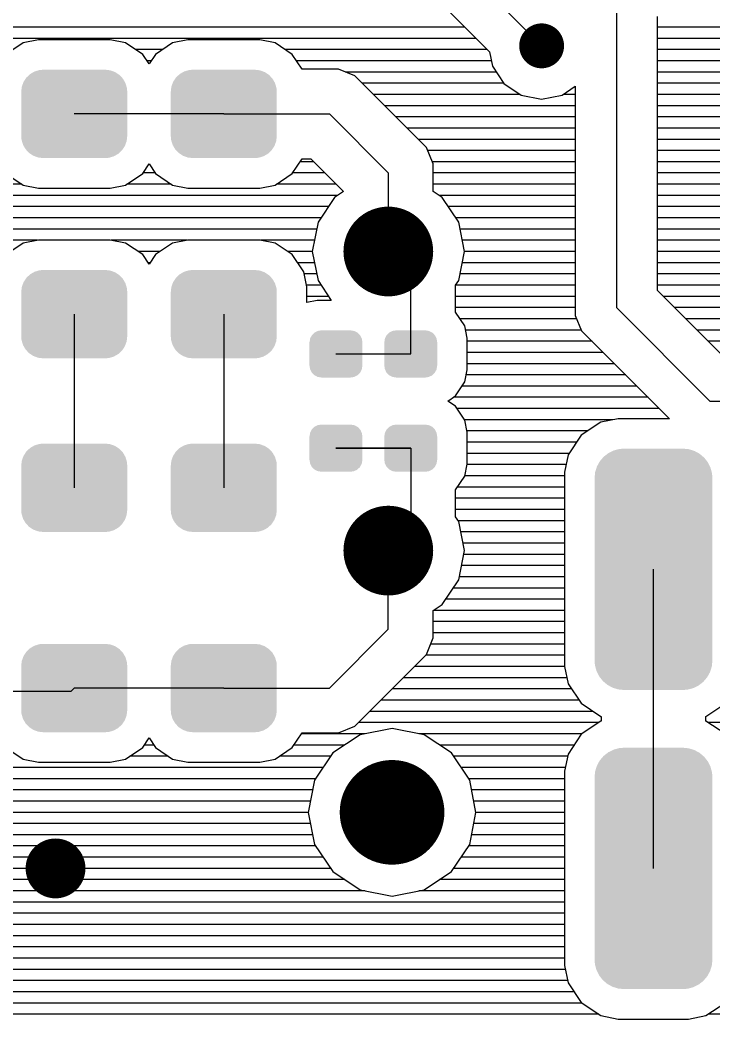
# Model space of a CAD drawing. Extents: x 295 to 953, y 10 to 290.
# Drawn here: x 646.99 to 677.59, y 103.68 to 147.79 of the extents above; entities that cross this region are included whole.
import ezdxf

# ---------------------------------------------------------------- set-up
doc = ezdxf.new("R2010")
doc.units = 0
doc.header["$LTSCALE"] = 5
doc.header["$MEASUREMENT"] = 0
doc.layers.get('0').update_dxf_attribs({"linetype": 'CONTINUOUS', "lineweight": 25})
doc.layers.add('DV-DPO-A6_BOT', color=7, linetype='CONTINUOUS')

msp = doc.modelspace()

# ---------------------------------------------------------------- linework, layer by layer
for points, const_width in [([(670.517, 146.649, -1), (669.526, 146.649, -1)], 0.991), ([(664.243, 137.568, -1), (662.262, 137.568, -1)], 1.981), ([(664.243, 124.36, -1), (662.262, 124.36, -1)], 1.981), ([(664.573, 112.803, -1), (662.262, 112.803, -1)], 2.311), ([(649.219, 110.327, -1), (647.898, 110.327, -1)], 1.321)]:
    msp.add_lwpolyline(points, format="xyb", close=True, dxfattribs=dict(const_width=const_width))
for points in [[(650.976, 145.569), (650.875, 145.581), (647.81, 145.569), (647.849, 145.581)], [(650.875, 145.581), (650.751, 145.595), (647.849, 145.581), (648.017, 145.595)], [(657.58, 145.569), (657.479, 145.581), (654.414, 145.569), (654.453, 145.581)], [(657.479, 145.581), (657.355, 145.595), (654.453, 145.581), (654.621, 145.595)], [(651.615, 145.059), (651.533, 145.202), (647.147, 145.059), (647.241, 145.202)], [(651.533, 145.202), (651.49, 145.248), (647.241, 145.202), (647.271, 145.248)], [(651.49, 145.248), (651.378, 145.367), (647.271, 145.248), (647.397, 145.367)], [(651.378, 145.367), (651.322, 145.403), (647.397, 145.367), (647.436, 145.403)], [(651.322, 145.403), (651.189, 145.492), (647.436, 145.403), (647.589, 145.492)], [(651.189, 145.492), (651.12, 145.516), (647.589, 145.492), (647.632, 145.516)], [(651.12, 145.516), (650.976, 145.569), (647.632, 145.516), (647.81, 145.569)], [(658.219, 145.059), (658.137, 145.202), (653.751, 145.059), (653.845, 145.202)], [(658.137, 145.202), (658.094, 145.248), (653.845, 145.202), (653.875, 145.248)], [(658.094, 145.248), (657.982, 145.367), (653.875, 145.248), (654.001, 145.367)], [(657.982, 145.367), (657.926, 145.403), (654.001, 145.367), (654.04, 145.403)], [(657.926, 145.403), (657.793, 145.492), (654.04, 145.403), (654.193, 145.492)], [(657.793, 145.492), (657.724, 145.516), (654.193, 145.492), (654.236, 145.516)], [(657.724, 145.516), (657.58, 145.569), (654.236, 145.516), (654.414, 145.569)], [(651.725, 144.621), (651.71, 144.789), (647.043, 144.621), (647.062, 144.789)], [(651.71, 144.789), (651.693, 144.846), (647.062, 144.789), (647.069, 144.846)], [(651.693, 144.846), (651.646, 145.006), (647.069, 144.846), (647.127, 145.006)], [(651.646, 145.006), (651.615, 145.059), (647.127, 145.006), (647.147, 145.059)], [(658.329, 144.621), (658.314, 144.789), (653.647, 144.621), (653.666, 144.789)], [(658.314, 144.789), (658.297, 144.846), (653.666, 144.789), (653.673, 144.846)], [(658.297, 144.846), (658.25, 145.006), (653.673, 144.846), (653.731, 145.006)], [(658.25, 145.006), (658.219, 145.059), (653.731, 145.006), (653.751, 145.059)], [(651.725, 142.667), (651.725, 144.621), (647.043, 142.667), (647.043, 144.621)], [(658.329, 142.667), (658.329, 144.621), (653.647, 142.667), (653.647, 144.621)], [(651.705, 142.499), (651.725, 142.667), (647.057, 142.499), (647.043, 142.667)], [(651.699, 142.442), (651.705, 142.499), (647.074, 142.442), (647.057, 142.499)], [(658.309, 142.499), (658.329, 142.667), (653.661, 142.499), (653.647, 142.667)], [(658.303, 142.442), (658.309, 142.499), (653.678, 142.442), (653.661, 142.499)], [(651.64, 142.282), (651.699, 142.442), (647.122, 142.282), (647.074, 142.442)], [(651.621, 142.229), (651.64, 142.282), (647.152, 142.229), (647.122, 142.282)], [(651.527, 142.086), (651.621, 142.229), (647.235, 142.086), (647.152, 142.229)], [(651.496, 142.04), (651.527, 142.086), (647.278, 142.04), (647.235, 142.086)], [(658.244, 142.282), (658.303, 142.442), (653.726, 142.282), (653.678, 142.442)], [(658.225, 142.229), (658.244, 142.282), (653.756, 142.229), (653.726, 142.282)], [(658.131, 142.086), (658.225, 142.229), (653.839, 142.086), (653.756, 142.229)], [(658.1, 142.04), (658.131, 142.086), (653.882, 142.04), (653.839, 142.086)], [(651.37, 141.921), (651.496, 142.04), (647.39, 141.921), (647.278, 142.04)], [(651.332, 141.885), (651.37, 141.921), (647.445, 141.885), (647.39, 141.921)], [(651.178, 141.796), (651.332, 141.885), (647.579, 141.796), (647.445, 141.885)], [(651.135, 141.772), (651.178, 141.796), (647.647, 141.772), (647.579, 141.796)], [(650.958, 141.719), (651.135, 141.772), (647.792, 141.719), (647.647, 141.772)], [(650.918, 141.707), (650.958, 141.719), (647.893, 141.707), (647.792, 141.719)], [(650.751, 141.693), (650.918, 141.707), (648.017, 141.693), (647.893, 141.707)], [(657.974, 141.921), (658.1, 142.04), (653.994, 141.921), (653.882, 142.04)], [(657.936, 141.885), (657.974, 141.921), (654.049, 141.885), (653.994, 141.921)], [(657.782, 141.796), (657.936, 141.885), (654.183, 141.796), (654.049, 141.885)], [(657.739, 141.772), (657.782, 141.796), (654.251, 141.772), (654.183, 141.796)], [(657.562, 141.719), (657.739, 141.772), (654.396, 141.719), (654.251, 141.772)], [(657.522, 141.707), (657.562, 141.719), (654.497, 141.707), (654.396, 141.719)], [(657.355, 141.693), (657.522, 141.707), (654.621, 141.693), (654.497, 141.707)], [(651.615, 136.216), (651.533, 136.359), (647.147, 136.216), (647.241, 136.359)], [(651.533, 136.359), (651.49, 136.405), (647.241, 136.359), (647.271, 136.405)], [(651.49, 136.405), (651.378, 136.524), (647.271, 136.405), (647.397, 136.524)], [(651.378, 136.524), (651.322, 136.561), (647.397, 136.524), (647.436, 136.561)], [(651.322, 136.561), (651.189, 136.649), (647.436, 136.561), (647.589, 136.649)], [(651.189, 136.649), (651.12, 136.674), (647.589, 136.649), (647.632, 136.674)], [(651.12, 136.674), (650.976, 136.726), (647.632, 136.674), (647.81, 136.726)], [(650.976, 136.726), (650.875, 136.738), (647.81, 136.726), (647.849, 136.738)], [(650.875, 136.738), (650.751, 136.753), (647.849, 136.738), (648.017, 136.753)], [(658.219, 136.216), (658.137, 136.359), (653.751, 136.216), (653.845, 136.359)], [(658.137, 136.359), (658.094, 136.405), (653.845, 136.359), (653.875, 136.405)], [(658.094, 136.405), (657.982, 136.524), (653.875, 136.405), (654.001, 136.524)], [(657.982, 136.524), (657.926, 136.561), (654.001, 136.524), (654.04, 136.561)], [(657.926, 136.561), (657.793, 136.649), (654.04, 136.561), (654.193, 136.649)], [(657.793, 136.649), (657.724, 136.674), (654.193, 136.649), (654.236, 136.674)], [(657.724, 136.674), (657.58, 136.726), (654.236, 136.674), (654.414, 136.726)], [(657.58, 136.726), (657.479, 136.738), (654.414, 136.726), (654.453, 136.738)], [(657.479, 136.738), (657.355, 136.753), (654.453, 136.738), (654.621, 136.753)], [(651.725, 135.779), (651.71, 135.946), (647.043, 135.779), (647.062, 135.946)], [(651.71, 135.946), (651.693, 136.004), (647.062, 135.946), (647.069, 136.004)], [(651.693, 136.004), (651.646, 136.163), (647.069, 136.004), (647.127, 136.163)], [(651.646, 136.163), (651.615, 136.216), (647.127, 136.163), (647.147, 136.216)], [(658.329, 135.779), (658.314, 135.946), (653.647, 135.779), (653.666, 135.946)], [(658.314, 135.946), (658.297, 136.004), (653.666, 135.946), (653.673, 136.004)], [(658.297, 136.004), (658.25, 136.163), (653.673, 136.004), (653.731, 136.163)], [(658.25, 136.163), (658.219, 136.216), (653.731, 136.163), (653.751, 136.216)], [(651.725, 133.824), (651.725, 135.779), (647.043, 133.824), (647.043, 135.779)], [(658.329, 133.824), (658.329, 135.779), (653.647, 133.824), (653.647, 135.779)], [(651.705, 133.656), (651.725, 133.824), (647.057, 133.656), (647.043, 133.824)], [(658.309, 133.656), (658.329, 133.824), (653.661, 133.656), (653.647, 133.824)], [(662.106, 133.566), (662.085, 133.713), (659.775, 133.566), (659.799, 133.713)], [(662.085, 133.713), (662.077, 133.729), (659.799, 133.713), (659.801, 133.729)], [(662.077, 133.729), (662.014, 133.861), (659.801, 133.729), (659.87, 133.861)], [(662.014, 133.861), (662.001, 133.876), (659.87, 133.861), (659.878, 133.876)], [(662.001, 133.876), (661.9, 133.98), (659.878, 133.876), (659.985, 133.98)], [(661.9, 133.98), (661.881, 133.991), (659.985, 133.98), (659.996, 133.991)], [(661.881, 133.991), (661.754, 134.057), (659.996, 133.991), (660.133, 134.057)], [(661.754, 134.057), (661.723, 134.063), (660.133, 134.057), (660.144, 134.063)], [(661.723, 134.063), (661.591, 134.085), (660.144, 134.063), (660.29, 134.085)], [(665.408, 133.566), (665.387, 133.713), (663.077, 133.566), (663.101, 133.713)], [(665.387, 133.713), (665.379, 133.729), (663.101, 133.713), (663.103, 133.729)], [(665.379, 133.729), (665.316, 133.861), (663.103, 133.729), (663.172, 133.861)], [(665.316, 133.861), (665.303, 133.876), (663.172, 133.861), (663.18, 133.876)], [(665.303, 133.876), (665.202, 133.98), (663.18, 133.876), (663.287, 133.98)], [(665.202, 133.98), (665.183, 133.991), (663.287, 133.98), (663.298, 133.991)], [(665.183, 133.991), (665.056, 134.057), (663.298, 133.991), (663.435, 134.057)], [(665.056, 134.057), (665.025, 134.063), (663.435, 134.057), (663.446, 134.063)], [(665.025, 134.063), (664.893, 134.085), (663.446, 134.063), (663.592, 134.085)], [(651.699, 133.599), (651.705, 133.656), (647.074, 133.599), (647.057, 133.656)], [(651.64, 133.439), (651.699, 133.599), (647.122, 133.439), (647.074, 133.599)], [(651.621, 133.386), (651.64, 133.439), (647.152, 133.386), (647.122, 133.439)], [(651.527, 133.243), (651.621, 133.386), (647.235, 133.243), (647.152, 133.386)], [(651.496, 133.197), (651.527, 133.243), (647.278, 133.197), (647.235, 133.243)], [(658.303, 133.599), (658.309, 133.656), (653.678, 133.599), (653.661, 133.656)], [(658.244, 133.439), (658.303, 133.599), (653.726, 133.439), (653.678, 133.599)], [(658.225, 133.386), (658.244, 133.439), (653.756, 133.386), (653.726, 133.439)], [(658.131, 133.243), (658.225, 133.386), (653.839, 133.243), (653.756, 133.386)], [(658.1, 133.197), (658.131, 133.243), (653.882, 133.197), (653.839, 133.243)], [(662.11, 132.523), (662.11, 133.566), (659.772, 132.523), (659.772, 133.566)], [(665.412, 132.523), (665.412, 133.566), (663.074, 132.523), (663.074, 133.566)], [(651.37, 133.078), (651.496, 133.197), (647.39, 133.078), (647.278, 133.197)], [(651.332, 133.042), (651.37, 133.078), (647.445, 133.042), (647.39, 133.078)], [(651.178, 132.954), (651.332, 133.042), (647.579, 132.954), (647.445, 133.042)], [(651.135, 132.929), (651.178, 132.954), (647.647, 132.929), (647.579, 132.954)], [(650.958, 132.876), (651.135, 132.929), (647.792, 132.876), (647.647, 132.929)], [(650.918, 132.864), (650.958, 132.876), (647.893, 132.864), (647.792, 132.876)], [(650.751, 132.85), (650.918, 132.864), (648.017, 132.85), (647.893, 132.864)], [(657.974, 133.078), (658.1, 133.197), (653.994, 133.078), (653.882, 133.197)], [(657.936, 133.042), (657.974, 133.078), (654.049, 133.042), (653.994, 133.078)], [(657.782, 132.954), (657.936, 133.042), (654.183, 132.954), (654.049, 133.042)], [(657.739, 132.929), (657.782, 132.954), (654.251, 132.929), (654.183, 132.954)], [(657.562, 132.876), (657.739, 132.929), (654.396, 132.876), (654.251, 132.929)], [(657.522, 132.864), (657.562, 132.876), (654.497, 132.864), (654.396, 132.876)], [(657.355, 132.85), (657.522, 132.864), (654.621, 132.85), (654.497, 132.864)], [(662.083, 132.377), (662.106, 132.523), (659.796, 132.377), (659.775, 132.523)], [(662.08, 132.36), (662.083, 132.377), (659.804, 132.36), (659.796, 132.377)], [(662.011, 132.228), (662.08, 132.36), (659.867, 132.228), (659.804, 132.36)], [(665.385, 132.377), (665.408, 132.523), (663.098, 132.377), (663.077, 132.523)], [(665.382, 132.36), (665.385, 132.377), (663.106, 132.36), (663.098, 132.377)], [(665.313, 132.228), (665.382, 132.36), (663.169, 132.228), (663.106, 132.36)], [(662.004, 132.214), (662.011, 132.228), (659.881, 132.214), (659.867, 132.228)], [(661.896, 132.109), (662.004, 132.214), (659.982, 132.109), (659.881, 132.214)], [(661.886, 132.099), (661.896, 132.109), (660.001, 132.099), (659.982, 132.109)], [(661.748, 132.032), (661.886, 132.099), (660.128, 132.032), (660.001, 132.099)], [(661.737, 132.026), (661.748, 132.032), (660.159, 132.026), (660.128, 132.032)], [(661.591, 132.004), (661.737, 132.026), (660.29, 132.004), (660.159, 132.026)], [(665.306, 132.214), (665.313, 132.228), (663.183, 132.214), (663.169, 132.228)], [(665.198, 132.109), (665.306, 132.214), (663.284, 132.109), (663.183, 132.214)], [(665.188, 132.099), (665.198, 132.109), (663.303, 132.099), (663.284, 132.109)], [(665.05, 132.032), (665.188, 132.099), (663.43, 132.032), (663.303, 132.099)], [(665.039, 132.026), (665.05, 132.032), (663.461, 132.026), (663.43, 132.032)], [(664.893, 132.004), (665.039, 132.026), (663.592, 132.004), (663.461, 132.026)], [(662.077, 129.569), (662.014, 129.701), (659.801, 129.569), (659.87, 129.701)], [(662.014, 129.701), (662.001, 129.715), (659.87, 129.701), (659.878, 129.715)], [(662.001, 129.715), (661.9, 129.82), (659.878, 129.715), (659.985, 129.82)], [(661.9, 129.82), (661.881, 129.83), (659.985, 129.82), (659.996, 129.83)], [(661.881, 129.83), (661.754, 129.897), (659.996, 129.83), (660.133, 129.897)], [(661.754, 129.897), (661.723, 129.902), (660.133, 129.897), (660.144, 129.902)], [(661.723, 129.902), (661.591, 129.924), (660.144, 129.902), (660.29, 129.924)], [(665.379, 129.569), (665.316, 129.701), (663.103, 129.569), (663.172, 129.701)], [(665.316, 129.701), (665.303, 129.715), (663.172, 129.701), (663.18, 129.715)], [(665.303, 129.715), (665.202, 129.82), (663.18, 129.715), (663.287, 129.82)], [(665.202, 129.82), (665.183, 129.83), (663.287, 129.82), (663.298, 129.83)], [(665.183, 129.83), (665.056, 129.897), (663.298, 129.83), (663.435, 129.897)], [(665.056, 129.897), (665.025, 129.902), (663.435, 129.897), (663.446, 129.902)], [(665.025, 129.902), (664.893, 129.924), (663.446, 129.902), (663.592, 129.924)], [(662.11, 128.362), (662.11, 129.406), (659.772, 128.362), (659.772, 129.406)], [(662.106, 129.406), (662.085, 129.552), (659.775, 129.406), (659.799, 129.552)], [(662.085, 129.552), (662.077, 129.569), (659.799, 129.552), (659.801, 129.569)], [(665.412, 128.362), (665.412, 129.406), (663.074, 128.362), (663.074, 129.406)], [(665.408, 129.406), (665.387, 129.552), (663.077, 129.406), (663.101, 129.552)], [(665.387, 129.552), (665.379, 129.569), (663.101, 129.552), (663.103, 129.569)], [(651.49, 128.738), (651.378, 128.857), (647.271, 128.738), (647.397, 128.857)], [(651.378, 128.857), (651.322, 128.893), (647.397, 128.857), (647.436, 128.893)], [(651.322, 128.893), (651.189, 128.982), (647.436, 128.893), (647.589, 128.982)], [(651.189, 128.982), (651.12, 129.006), (647.589, 128.982), (647.632, 129.006)], [(651.12, 129.006), (650.976, 129.059), (647.632, 129.006), (647.81, 129.059)], [(650.976, 129.059), (650.875, 129.071), (647.81, 129.059), (647.849, 129.071)], [(650.875, 129.071), (650.751, 129.085), (647.849, 129.071), (648.017, 129.085)], [(658.094, 128.738), (657.982, 128.857), (653.875, 128.738), (654.001, 128.857)], [(657.982, 128.857), (657.926, 128.893), (654.001, 128.857), (654.04, 128.893)], [(657.926, 128.893), (657.793, 128.982), (654.04, 128.893), (654.193, 128.982)], [(657.793, 128.982), (657.724, 129.006), (654.193, 128.982), (654.236, 129.006)], [(657.724, 129.006), (657.58, 129.059), (654.236, 129.006), (654.414, 129.059)], [(657.58, 129.059), (657.479, 129.071), (654.414, 129.059), (654.453, 129.071)], [(657.479, 129.071), (657.355, 129.085), (654.453, 129.071), (654.621, 129.085)], [(676.708, 128.78), (676.519, 128.839), (673.2, 128.78), (673.419, 128.839)], [(676.519, 128.839), (676.426, 128.848), (673.419, 128.839), (673.453, 128.848)], [(676.426, 128.848), (676.259, 128.864), (673.453, 128.848), (673.663, 128.864)], [(651.693, 128.336), (651.646, 128.496), (647.069, 128.336), (647.127, 128.496)], [(651.646, 128.496), (651.615, 128.549), (647.127, 128.496), (647.147, 128.549)], [(651.615, 128.549), (651.533, 128.692), (647.147, 128.549), (647.241, 128.692)], [(651.533, 128.692), (651.49, 128.738), (647.241, 128.692), (647.271, 128.738)], [(658.297, 128.336), (658.25, 128.496), (653.673, 128.336), (653.731, 128.496)], [(658.25, 128.496), (658.219, 128.549), (653.731, 128.496), (653.751, 128.549)], [(658.219, 128.549), (658.137, 128.692), (653.751, 128.549), (653.845, 128.692)], [(658.137, 128.692), (658.094, 128.738), (653.845, 128.692), (653.875, 128.738)], [(677.327, 128.303), (677.199, 128.466), (672.59, 128.303), (672.729, 128.466)], [(677.199, 128.466), (677.156, 128.502), (672.729, 128.466), (672.76, 128.502)], [(677.156, 128.502), (676.999, 128.635), (672.76, 128.502), (672.93, 128.635)], [(676.999, 128.635), (676.948, 128.664), (672.93, 128.635), (672.966, 128.664)], [(676.948, 128.664), (676.77, 128.761), (672.966, 128.664), (673.162, 128.761)], [(676.77, 128.761), (676.708, 128.78), (673.162, 128.761), (673.2, 128.78)], [(651.725, 128.111), (651.71, 128.279), (647.043, 128.111), (647.062, 128.279)], [(651.725, 126.157), (651.725, 128.111), (647.043, 126.157), (647.043, 128.111)], [(651.71, 128.279), (651.693, 128.336), (647.062, 128.279), (647.069, 128.336)], [(658.329, 128.111), (658.314, 128.279), (653.647, 128.111), (653.666, 128.279)], [(658.329, 126.157), (658.329, 128.111), (653.647, 126.157), (653.647, 128.111)], [(658.314, 128.279), (658.297, 128.336), (653.666, 128.279), (653.673, 128.336)], [(662.083, 128.216), (662.106, 128.362), (659.796, 128.216), (659.775, 128.362)], [(662.08, 128.199), (662.083, 128.216), (659.804, 128.199), (659.796, 128.216)], [(662.011, 128.067), (662.08, 128.199), (659.867, 128.067), (659.804, 128.199)], [(662.004, 128.053), (662.011, 128.067), (659.881, 128.053), (659.867, 128.067)], [(661.896, 127.948), (662.004, 128.053), (659.982, 127.948), (659.881, 128.053)], [(661.886, 127.938), (661.896, 127.948), (660.001, 127.938), (659.982, 127.948)], [(661.748, 127.871), (661.886, 127.938), (660.128, 127.871), (660.001, 127.938)], [(665.385, 128.216), (665.408, 128.362), (663.098, 128.216), (663.077, 128.362)], [(665.382, 128.199), (665.385, 128.216), (663.106, 128.199), (663.098, 128.216)], [(665.313, 128.067), (665.382, 128.199), (663.169, 128.067), (663.106, 128.199)], [(665.306, 128.053), (665.313, 128.067), (663.183, 128.053), (663.169, 128.067)], [(665.198, 127.948), (665.306, 128.053), (663.284, 127.948), (663.183, 128.053)], [(665.188, 127.938), (665.198, 127.948), (663.303, 127.938), (663.284, 127.948)], [(665.05, 127.871), (665.188, 127.938), (663.43, 127.871), (663.303, 127.938)], [(677.532, 127.824), (677.478, 128.026), (672.385, 127.824), (672.449, 128.026)], [(677.478, 128.026), (677.454, 128.074), (672.449, 128.026), (672.463, 128.074)], [(677.454, 128.074), (677.361, 128.26), (672.463, 128.074), (672.566, 128.26)], [(677.361, 128.26), (677.327, 128.303), (672.566, 128.26), (672.59, 128.303)], [(661.737, 127.866), (661.748, 127.871), (660.159, 127.866), (660.128, 127.871)], [(661.591, 127.844), (661.737, 127.866), (660.29, 127.844), (660.159, 127.866)], [(665.039, 127.866), (665.05, 127.871), (663.461, 127.866), (663.43, 127.871)], [(664.893, 127.844), (665.039, 127.866), (663.592, 127.844), (663.461, 127.866)], [(677.563, 127.563), (677.546, 127.773), (672.359, 127.563), (672.38, 127.773)], [(677.56, 127.471), (677.563, 127.563), (672.362, 127.471), (672.359, 127.563)], [(677.546, 127.773), (677.532, 127.824), (672.38, 127.773), (672.385, 127.824)], [(677.56, 119.599), (677.56, 127.471), (672.362, 119.599), (672.362, 127.471)], [(651.705, 125.989), (651.725, 126.157), (647.057, 125.989), (647.043, 126.157)], [(651.699, 125.932), (651.705, 125.989), (647.074, 125.932), (647.057, 125.989)], [(651.64, 125.772), (651.699, 125.932), (647.122, 125.772), (647.074, 125.932)], [(651.621, 125.719), (651.64, 125.772), (647.152, 125.719), (647.122, 125.772)], [(658.309, 125.989), (658.329, 126.157), (653.661, 125.989), (653.647, 126.157)], [(658.303, 125.932), (658.309, 125.989), (653.678, 125.932), (653.661, 125.989)], [(658.244, 125.772), (658.303, 125.932), (653.726, 125.772), (653.678, 125.932)], [(658.225, 125.719), (658.244, 125.772), (653.756, 125.719), (653.726, 125.772)], [(651.527, 125.576), (651.621, 125.719), (647.235, 125.576), (647.152, 125.719)], [(651.496, 125.53), (651.527, 125.576), (647.278, 125.53), (647.235, 125.576)], [(651.37, 125.411), (651.496, 125.53), (647.39, 125.411), (647.278, 125.53)], [(651.332, 125.375), (651.37, 125.411), (647.445, 125.375), (647.39, 125.411)], [(651.178, 125.286), (651.332, 125.375), (647.579, 125.286), (647.445, 125.375)], [(651.135, 125.262), (651.178, 125.286), (647.647, 125.262), (647.579, 125.286)], [(658.131, 125.576), (658.225, 125.719), (653.839, 125.576), (653.756, 125.719)], [(658.1, 125.53), (658.131, 125.576), (653.882, 125.53), (653.839, 125.576)], [(657.974, 125.411), (658.1, 125.53), (653.994, 125.411), (653.882, 125.53)], [(657.936, 125.375), (657.974, 125.411), (654.049, 125.375), (653.994, 125.411)], [(657.782, 125.286), (657.936, 125.375), (654.183, 125.286), (654.049, 125.375)], [(657.739, 125.262), (657.782, 125.286), (654.251, 125.262), (654.183, 125.286)], [(650.958, 125.209), (651.135, 125.262), (647.792, 125.209), (647.647, 125.262)], [(650.918, 125.197), (650.958, 125.209), (647.893, 125.197), (647.792, 125.209)], [(650.751, 125.183), (650.918, 125.197), (648.017, 125.183), (647.893, 125.197)], [(657.562, 125.209), (657.739, 125.262), (654.396, 125.209), (654.251, 125.262)], [(657.522, 125.197), (657.562, 125.209), (654.497, 125.197), (654.396, 125.209)], [(657.355, 125.183), (657.522, 125.197), (654.621, 125.183), (654.497, 125.197)], [(651.49, 119.895), (651.378, 120.014), (647.271, 119.895), (647.397, 120.014)], [(651.378, 120.014), (651.322, 120.051), (647.397, 120.014), (647.436, 120.051)], [(651.322, 120.051), (651.189, 120.139), (647.436, 120.051), (647.589, 120.139)], [(651.189, 120.139), (651.12, 120.164), (647.589, 120.139), (647.632, 120.164)], [(651.12, 120.164), (650.976, 120.216), (647.632, 120.164), (647.81, 120.216)], [(650.976, 120.216), (650.875, 120.228), (647.81, 120.216), (647.849, 120.228)], [(650.875, 120.228), (650.751, 120.243), (647.849, 120.228), (648.017, 120.243)], [(658.094, 119.895), (657.982, 120.014), (653.875, 119.895), (654.001, 120.014)], [(657.982, 120.014), (657.926, 120.051), (654.001, 120.014), (654.04, 120.051)], [(657.926, 120.051), (657.793, 120.139), (654.04, 120.051), (654.193, 120.139)], [(657.793, 120.139), (657.724, 120.164), (654.193, 120.139), (654.236, 120.164)], [(657.724, 120.164), (657.58, 120.216), (654.236, 120.164), (654.414, 120.216)], [(657.58, 120.216), (657.479, 120.228), (654.414, 120.216), (654.453, 120.228)], [(657.479, 120.228), (657.355, 120.243), (654.453, 120.228), (654.621, 120.243)], [(651.693, 119.494), (651.646, 119.653), (647.069, 119.494), (647.127, 119.653)], [(651.646, 119.653), (651.615, 119.706), (647.127, 119.653), (647.147, 119.706)], [(651.615, 119.706), (651.533, 119.849), (647.147, 119.706), (647.241, 119.849)], [(651.533, 119.849), (651.49, 119.895), (647.241, 119.849), (647.271, 119.895)], [(658.297, 119.494), (658.25, 119.653), (653.673, 119.494), (653.731, 119.653)], [(658.25, 119.653), (658.219, 119.706), (653.731, 119.653), (653.751, 119.706)], [(658.219, 119.706), (658.137, 119.849), (653.751, 119.706), (653.845, 119.849)], [(658.137, 119.849), (658.094, 119.895), (653.845, 119.849), (653.875, 119.895)], [(677.563, 119.506), (677.56, 119.599), (672.359, 119.506), (672.362, 119.599)], [(651.725, 119.269), (651.71, 119.436), (647.043, 119.269), (647.062, 119.436)], [(651.725, 117.314), (651.725, 119.269), (647.043, 117.314), (647.043, 119.269)], [(651.71, 119.436), (651.693, 119.494), (647.062, 119.436), (647.069, 119.494)], [(658.329, 119.269), (658.314, 119.436), (653.647, 119.269), (653.666, 119.436)], [(658.329, 117.314), (658.329, 119.269), (653.647, 117.314), (653.647, 119.269)], [(658.314, 119.436), (658.297, 119.494), (653.666, 119.436), (653.673, 119.494)], [(677.542, 119.296), (677.563, 119.506), (672.376, 119.296), (672.359, 119.506)], [(677.537, 119.246), (677.542, 119.296), (672.39, 119.246), (672.376, 119.296)], [(677.474, 119.044), (677.537, 119.246), (672.444, 119.044), (672.39, 119.246)], [(677.459, 118.996), (677.474, 119.044), (672.468, 118.996), (672.444, 119.044)], [(677.356, 118.809), (677.459, 118.996), (672.562, 118.809), (672.468, 118.996)], [(677.332, 118.767), (677.356, 118.809), (672.595, 118.767), (672.562, 118.809)], [(677.193, 118.604), (677.332, 118.767), (672.723, 118.604), (672.595, 118.767)], [(677.163, 118.567), (677.193, 118.604), (672.766, 118.567), (672.723, 118.604)], [(676.992, 118.434), (677.163, 118.567), (672.923, 118.434), (672.766, 118.567)], [(676.956, 118.406), (676.992, 118.434), (672.975, 118.406), (672.923, 118.434)], [(676.76, 118.308), (676.956, 118.406), (673.153, 118.308), (672.975, 118.406)], [(676.722, 118.289), (676.76, 118.308), (673.214, 118.289), (673.153, 118.308)], [(676.503, 118.231), (676.722, 118.289), (673.403, 118.231), (673.214, 118.289)], [(676.469, 118.222), (676.503, 118.231), (673.496, 118.222), (673.403, 118.231)], [(676.259, 118.205), (676.469, 118.222), (673.663, 118.205), (673.496, 118.222)], [(651.705, 117.146), (651.725, 117.314), (647.057, 117.146), (647.043, 117.314)], [(651.699, 117.089), (651.705, 117.146), (647.074, 117.089), (647.057, 117.146)], [(651.64, 116.929), (651.699, 117.089), (647.122, 116.929), (647.074, 117.089)], [(651.621, 116.876), (651.64, 116.929), (647.152, 116.876), (647.122, 116.929)], [(658.309, 117.146), (658.329, 117.314), (653.661, 117.146), (653.647, 117.314)], [(658.303, 117.089), (658.309, 117.146), (653.678, 117.089), (653.661, 117.146)], [(658.244, 116.929), (658.303, 117.089), (653.726, 116.929), (653.678, 117.089)], [(658.225, 116.876), (658.244, 116.929), (653.756, 116.876), (653.726, 116.929)], [(651.527, 116.733), (651.621, 116.876), (647.235, 116.733), (647.152, 116.876)], [(651.496, 116.687), (651.527, 116.733), (647.278, 116.687), (647.235, 116.733)], [(651.37, 116.568), (651.496, 116.687), (647.39, 116.568), (647.278, 116.687)], [(651.332, 116.532), (651.37, 116.568), (647.445, 116.532), (647.39, 116.568)], [(651.178, 116.444), (651.332, 116.532), (647.579, 116.444), (647.445, 116.532)], [(658.131, 116.733), (658.225, 116.876), (653.839, 116.733), (653.756, 116.876)], [(658.1, 116.687), (658.131, 116.733), (653.882, 116.687), (653.839, 116.733)], [(657.974, 116.568), (658.1, 116.687), (653.994, 116.568), (653.882, 116.687)], [(657.936, 116.532), (657.974, 116.568), (654.049, 116.532), (653.994, 116.568)], [(657.782, 116.444), (657.936, 116.532), (654.183, 116.444), (654.049, 116.532)], [(651.135, 116.419), (651.178, 116.444), (647.647, 116.419), (647.579, 116.444)], [(650.958, 116.366), (651.135, 116.419), (647.792, 116.366), (647.647, 116.419)], [(650.918, 116.354), (650.958, 116.366), (647.893, 116.354), (647.792, 116.366)], [(650.751, 116.34), (650.918, 116.354), (648.017, 116.34), (647.893, 116.354)], [(657.739, 116.419), (657.782, 116.444), (654.251, 116.419), (654.183, 116.444)], [(657.562, 116.366), (657.739, 116.419), (654.396, 116.366), (654.251, 116.419)], [(657.522, 116.354), (657.562, 116.366), (654.497, 116.354), (654.396, 116.366)], [(657.355, 116.34), (657.522, 116.354), (654.621, 116.34), (654.497, 116.354)], [(676.708, 115.572), (676.519, 115.631), (673.2, 115.572), (673.419, 115.631)], [(676.519, 115.631), (676.426, 115.64), (673.419, 115.631), (673.453, 115.64)], [(676.426, 115.64), (676.259, 115.656), (673.453, 115.64), (673.663, 115.656)], [(677.327, 115.095), (677.199, 115.258), (672.59, 115.095), (672.729, 115.258)], [(677.199, 115.258), (677.156, 115.294), (672.729, 115.258), (672.76, 115.294)], [(677.156, 115.294), (676.999, 115.427), (672.76, 115.294), (672.93, 115.427)], [(676.999, 115.427), (676.948, 115.456), (672.93, 115.427), (672.966, 115.456)], [(676.948, 115.456), (676.77, 115.553), (672.966, 115.456), (673.162, 115.553)], [(676.77, 115.553), (676.708, 115.572), (673.162, 115.553), (673.2, 115.572)], [(677.532, 114.616), (677.478, 114.818), (672.385, 114.616), (672.449, 114.818)], [(677.478, 114.818), (677.454, 114.866), (672.449, 114.818), (672.463, 114.866)], [(677.454, 114.866), (677.361, 115.052), (672.463, 114.866), (672.566, 115.052)], [(677.361, 115.052), (677.327, 115.095), (672.566, 115.052), (672.59, 115.095)], [(677.563, 114.355), (677.546, 114.565), (672.359, 114.355), (672.38, 114.565)], [(677.56, 114.263), (677.563, 114.355), (672.362, 114.263), (672.359, 114.355)], [(677.56, 106.391), (677.56, 114.263), (672.362, 106.391), (672.362, 114.263)], [(677.546, 114.565), (677.532, 114.616), (672.38, 114.565), (672.385, 114.616)], [(677.563, 106.298), (677.56, 106.391), (672.359, 106.298), (672.362, 106.391)], [(677.542, 106.088), (677.563, 106.298), (672.376, 106.088), (672.359, 106.298)], [(677.537, 106.038), (677.542, 106.088), (672.39, 106.038), (672.376, 106.088)], [(677.474, 105.836), (677.537, 106.038), (672.444, 105.836), (672.39, 106.038)], [(677.459, 105.788), (677.474, 105.836), (672.468, 105.788), (672.444, 105.836)], [(677.356, 105.601), (677.459, 105.788), (672.562, 105.601), (672.468, 105.788)], [(677.332, 105.559), (677.356, 105.601), (672.595, 105.559), (672.562, 105.601)], [(677.193, 105.396), (677.332, 105.559), (672.723, 105.396), (672.595, 105.559)], [(677.163, 105.359), (677.193, 105.396), (672.766, 105.359), (672.723, 105.396)], [(676.992, 105.226), (677.163, 105.359), (672.923, 105.226), (672.766, 105.359)], [(676.956, 105.198), (676.992, 105.226), (672.975, 105.198), (672.923, 105.226)], [(676.76, 105.1), (676.956, 105.198), (673.153, 105.1), (672.975, 105.198)], [(676.722, 105.081), (676.76, 105.1), (673.214, 105.081), (673.153, 105.1)], [(676.503, 105.023), (676.722, 105.081), (673.403, 105.023), (673.214, 105.081)], [(676.469, 105.014), (676.503, 105.023), (673.496, 105.014), (673.403, 105.023)], [(676.259, 104.997), (676.469, 105.014), (673.663, 104.997), (673.496, 105.014)]]:
    msp.add_solid(points)
at = {"layer": 'DV-DPO-A6_BOT'}
for p, q in [((670.021, 146.649), (666.719, 149.951)), ((673.323, 148.3), (673.323, 135.092)), ((665.973, 148.135), (667.723, 146.385)), ((675.139, 135.845), (675.139, 147.943)), ((666.633, 147.474), (592.107, 147.474)), ((700.552, 147.474), (675.139, 147.474)), ((667.129, 146.979), (584.183, 146.979)), ((647.799, 146.913), (647.125, 146.781)), ((650.975, 146.913), (647.799, 146.913)), ((651.649, 146.781), (650.975, 146.913)), ((654.403, 146.913), (653.729, 146.781)), ((657.579, 146.913), (654.403, 146.913)), ((658.253, 146.781), (657.579, 146.913)), ((700.598, 146.979), (675.139, 146.979)), ((647.125, 146.781), (646.366, 146.272)), ((652.408, 146.272), (651.649, 146.781)), ((653.293, 146.484), (652.085, 146.484)), ((653.729, 146.781), (652.97, 146.272)), ((659.012, 146.272), (658.253, 146.781)), ((667.624, 146.484), (658.689, 146.484)), ((700.783, 146.484), (675.139, 146.484)), ((652.686, 145.85), (652.408, 146.272)), ((652.97, 146.272), (652.686, 145.85)), ((659.442, 145.625), (659.012, 146.272)), ((667.723, 146.385), (667.849, 145.751)), ((652.785, 145.988), (652.593, 145.988)), ((667.802, 145.988), (659.197, 145.988)), ((661.046, 145.625), (659.442, 145.625)), ((661.773, 145.321), (661.046, 145.625)), ((667.849, 145.751), (668.357, 144.985)), ((701.166, 145.988), (675.139, 145.988)), ((668.014, 145.493), (661.35, 145.493)), ((662.334, 144.767), (661.773, 145.321)), ((701.001, 145.493), (675.139, 145.493)), ((668.351, 144.998), (662.097, 144.998)), ((664.375, 142.719), (662.334, 144.767)), ((668.357, 144.985), (669.123, 144.476)), ((670.926, 144.476), (671.507, 144.866)), ((671.507, 144.866), (671.507, 135.455)), ((700.67, 144.998), (675.139, 144.998)), ((669.077, 144.503), (662.592, 144.503)), ((669.123, 144.476), (670.021, 144.291)), ((670.021, 144.291), (670.926, 144.476)), ((671.507, 144.503), (670.972, 144.503)), ((700.565, 144.503), (675.139, 144.503)), ((671.507, 144.007), (663.087, 144.007)), ((700.552, 144.007), (675.139, 144.007)), ((655.988, 143.644), (649.384, 143.644)), ((655.988, 143.644), (660.65, 143.644)), ((660.65, 143.644), (663.252, 141.035)), ((671.507, 143.512), (663.582, 143.512)), ((700.552, 143.512), (675.139, 143.512)), ((671.507, 143.017), (664.078, 143.017)), ((700.558, 143.017), (675.139, 143.017)), ((664.936, 142.158), (664.375, 142.719)), ((671.507, 142.521), (664.573, 142.521)), ((700.657, 142.521), (675.139, 142.521)), ((665.233, 141.432), (664.936, 142.158)), ((659.012, 141.009), (659.442, 141.663)), ((659.442, 141.663), (659.831, 141.663)), ((659.831, 141.663), (661.271, 140.217)), ((671.507, 142.026), (664.989, 142.026)), ((700.981, 142.026), (675.139, 142.026)), ((652.408, 141.009), (652.686, 141.432)), ((652.686, 141.432), (652.97, 141.009)), ((659.957, 141.531), (659.362, 141.531)), ((671.507, 141.531), (665.194, 141.531)), ((665.233, 140.646), (665.233, 141.432)), ((701.219, 141.531), (675.139, 141.531)), ((646.584, 140.864), (647.125, 140.5)), ((651.649, 140.5), (652.408, 141.009)), ((652.957, 141.035), (652.422, 141.035)), ((652.97, 141.009), (653.729, 140.5)), ((658.253, 140.5), (659.012, 141.009)), ((660.452, 141.035), (659.026, 141.035)), ((663.252, 141.035), (663.252, 137.568)), ((671.507, 141.035), (665.233, 141.035)), ((701.219, 141.035), (675.139, 141.035)), ((647.066, 140.54), (646.366, 140.54)), ((647.125, 140.5), (647.799, 140.368)), ((647.799, 140.368), (650.975, 140.368)), ((650.975, 140.368), (651.649, 140.5)), ((653.67, 140.54), (651.708, 140.54)), ((653.729, 140.5), (654.403, 140.368)), ((654.403, 140.368), (657.579, 140.368)), ((657.579, 140.368), (658.253, 140.5)), ((660.947, 140.54), (658.312, 140.54)), ((665.233, 140.217), (665.233, 140.646)), ((671.507, 140.54), (665.233, 140.54)), ((701.212, 140.54), (675.139, 140.54)), ((661.02, 140.045), (645.765, 140.045)), ((660.875, 139.952), (660.148, 138.856)), ((661.271, 140.217), (660.875, 139.952)), ((665.636, 139.952), (665.233, 140.217)), ((671.507, 140.045), (665.491, 140.045)), ((666.363, 138.856), (665.636, 139.952)), ((701.212, 140.045), (675.139, 140.045)), ((660.611, 139.55), (619.204, 139.55)), ((671.507, 139.55), (665.9, 139.55)), ((701.212, 139.55), (675.139, 139.55)), ((660.274, 139.054), (619.204, 139.054)), ((671.507, 139.054), (666.237, 139.054)), ((700.796, 139.054), (675.139, 139.054)), ((660.089, 138.559), (645.514, 138.559)), ((660.148, 138.856), (659.891, 137.568)), ((666.62, 137.568), (666.363, 138.856)), ((671.507, 138.559), (666.422, 138.559)), ((700.38, 138.559), (675.139, 138.559)), ((647.766, 138.064), (646.254, 138.064)), ((647.125, 137.938), (646.584, 137.575)), ((647.799, 138.07), (647.125, 137.938)), ((650.975, 138.07), (647.799, 138.07)), ((651.649, 137.938), (650.975, 138.07)), ((654.37, 138.064), (651.008, 138.064)), ((652.408, 137.43), (651.649, 137.938)), ((653.729, 137.938), (652.97, 137.43)), ((654.403, 138.07), (653.729, 137.938)), ((657.579, 138.07), (654.403, 138.07)), ((658.253, 137.938), (657.579, 138.07)), ((659.99, 138.064), (657.612, 138.064)), ((659.012, 137.43), (658.253, 137.938)), ((671.507, 138.064), (666.521, 138.064)), ((700.129, 138.064), (675.139, 138.064)), ((653.181, 137.568), (652.197, 137.568)), ((652.686, 137.007), (652.408, 137.43)), ((652.97, 137.43), (652.686, 137.007)), ((659.891, 137.568), (658.801, 137.568)), ((659.521, 136.67), (659.012, 137.43)), ((659.891, 137.568), (660.148, 136.281)), ((664.243, 136.578), (663.252, 137.568)), ((666.363, 136.281), (666.62, 137.568)), ((671.507, 137.568), (666.62, 137.568)), ((700.043, 137.568), (675.139, 137.568)), ((652.732, 137.073), (652.646, 137.073)), ((659.99, 137.073), (659.25, 137.073)), ((671.507, 137.073), (666.521, 137.073)), ((700.043, 137.073), (675.139, 137.073)), ((659.653, 136.003), (659.521, 136.67)), ((660.089, 136.578), (659.534, 136.578)), ((664.243, 133.045), (664.243, 136.578)), ((671.507, 136.578), (666.422, 136.578)), ((700.043, 136.578), (675.139, 136.578)), ((660.28, 136.082), (659.633, 136.082)), ((659.653, 135.316), (659.653, 136.003)), ((660.148, 136.281), (660.73, 135.409)), ((666.224, 136.076), (666.363, 136.281)), ((666.224, 134.887), (666.224, 136.076)), ((671.507, 136.082), (666.231, 136.082)), ((700.043, 136.082), (675.139, 136.082)), ((660.611, 135.587), (659.653, 135.587)), ((671.507, 135.587), (666.224, 135.587)), ((671.507, 135.455), (671.507, 134.735)), ((678.204, 132.78), (675.139, 135.845)), ((700.043, 135.587), (675.397, 135.587)), ((660.115, 135.409), (659.653, 135.316)), ((660.73, 135.409), (660.115, 135.409)), ((671.507, 135.092), (666.224, 135.092)), ((673.323, 135.092), (677.451, 130.964)), ((700.043, 135.092), (675.892, 135.092)), ((649.384, 134.801), (649.384, 127.134)), ((655.988, 134.801), (655.988, 127.134)), ((666.627, 134.286), (666.224, 134.887)), ((671.567, 134.597), (666.422, 134.597)), ((671.507, 134.735), (671.785, 134.068)), ((700.043, 134.597), (676.388, 134.597)), ((666.739, 133.745), (666.627, 134.286)), ((671.771, 134.101), (666.666, 134.101)), ((666.739, 132.345), (666.739, 133.745)), ((671.785, 134.068), (675.668, 130.185)), ((700.063, 134.101), (676.883, 134.101)), ((672.247, 133.606), (666.739, 133.606)), ((700.162, 133.606), (677.378, 133.606)), ((660.941, 133.045), (663.252, 133.045)), ((660.941, 133.045), (664.243, 133.045)), ((663.252, 133.045), (664.243, 133.045)), ((672.742, 133.111), (666.739, 133.111)), ((666.627, 131.81), (666.739, 132.345)), ((673.237, 132.615), (666.739, 132.615)), ((673.733, 132.12), (666.693, 132.12)), ((666.224, 131.202), (666.627, 131.81)), ((674.228, 131.625), (666.508, 131.625)), ((665.874, 130.964), (666.224, 131.202)), ((674.723, 131.129), (666.125, 131.129)), ((666.224, 130.733), (665.874, 130.964)), ((666.627, 130.126), (666.224, 130.733)), ((675.219, 130.634), (666.29, 130.634)), ((677.451, 130.964), (700.565, 130.964)), ((673.165, 130.139), (666.62, 130.139)), ((673.403, 130.185), (672.637, 130.033)), ((675.668, 130.185), (673.403, 130.185)), ((666.739, 129.591), (666.627, 130.126)), ((672.637, 130.033), (671.771, 129.459)), ((672.049, 129.644), (666.726, 129.644)), ((666.739, 128.184), (666.739, 129.591)), ((671.771, 129.459), (671.19, 128.587)), ((663.252, 128.884), (660.941, 128.884)), ((660.941, 128.884), (664.243, 128.884)), ((664.243, 128.884), (663.252, 128.884)), ((664.243, 128.884), (664.243, 125.351)), ((671.567, 129.148), (666.739, 129.148)), ((671.236, 128.653), (666.739, 128.653)), ((671.19, 128.587), (671.038, 127.827)), ((666.627, 127.649), (666.739, 128.184)), ((671.104, 128.158), (666.733, 128.158)), ((666.224, 127.048), (666.627, 127.649)), ((671.038, 127.662), (666.633, 127.662)), ((671.038, 127.827), (671.038, 119.249)), ((671.038, 127.167), (666.31, 127.167)), ((666.224, 125.859), (666.224, 127.048)), ((671.038, 126.672), (666.224, 126.672)), ((671.038, 126.176), (666.224, 126.176)), ((666.363, 125.648), (666.224, 125.859)), ((664.243, 125.351), (663.252, 124.36)), ((671.038, 125.681), (666.343, 125.681)), ((666.62, 124.36), (666.363, 125.648)), ((671.038, 125.186), (666.455, 125.186)), ((671.038, 124.691), (666.554, 124.691)), ((663.252, 120.893), (663.252, 124.36)), ((666.363, 123.073), (666.62, 124.36)), ((671.038, 124.195), (666.587, 124.195)), ((671.038, 123.7), (666.488, 123.7)), ((674.961, 110.327), (674.961, 123.535)), ((671.038, 123.205), (666.389, 123.205)), ((665.636, 121.983), (666.363, 123.073)), ((671.038, 122.709), (666.125, 122.709)), ((671.038, 122.214), (665.795, 122.214)), ((665.233, 121.712), (665.636, 121.983)), ((665.233, 121.289), (665.233, 121.712)), ((671.038, 121.719), (665.247, 121.719)), ((663.252, 120.893), (660.65, 118.291)), ((665.233, 120.504), (665.233, 121.289)), ((671.038, 121.223), (665.233, 121.223)), ((664.936, 119.771), (665.233, 120.504)), ((671.038, 120.728), (665.233, 120.728)), ((671.038, 120.233), (665.128, 120.233)), ((664.375, 119.216), (664.936, 119.771)), ((671.038, 119.738), (664.903, 119.738)), ((662.334, 117.169), (664.375, 119.216)), ((671.038, 119.242), (664.408, 119.242)), ((671.038, 119.249), (671.19, 118.483)), ((671.137, 118.747), (663.913, 118.747)), ((649.252, 118.153), (649.384, 118.291)), ((655.988, 118.291), (649.384, 118.291)), ((655.988, 118.291), (660.65, 118.291)), ((671.342, 118.252), (663.417, 118.252)), ((671.19, 118.483), (671.771, 117.618)), ((644.431, 118.153), (649.252, 118.153)), ((671.672, 117.756), (662.922, 117.756)), ((671.771, 117.618), (672.637, 117.036)), ((677.279, 117.036), (678.151, 117.618)), ((661.773, 116.614), (662.334, 117.169)), ((672.3, 117.261), (662.427, 117.261)), ((672.637, 117.036), (672.65, 117.036)), ((672.65, 117.036), (672.65, 116.832)), ((677.273, 116.832), (677.273, 117.036)), ((677.273, 117.036), (677.279, 117.036)), ((661.046, 116.31), (661.773, 116.614)), ((672.544, 116.766), (661.931, 116.766)), ((663.417, 116.508), (662.004, 116.224)), ((664.837, 116.224), (663.417, 116.508)), ((672.637, 116.825), (671.771, 116.251)), ((672.65, 116.832), (672.637, 116.825)), ((677.279, 116.825), (677.273, 116.832)), ((678.151, 116.251), (677.279, 116.825)), ((690.745, 116.766), (677.372, 116.766)), ((652.408, 115.663), (652.686, 116.086)), ((652.686, 116.086), (652.97, 115.663)), ((659.012, 115.663), (659.442, 116.31)), ((662.235, 116.27), (659.422, 116.27)), ((659.442, 116.31), (661.046, 116.31)), ((662.004, 116.224), (660.802, 115.425)), ((671.804, 116.27), (664.606, 116.27)), ((666.039, 115.425), (664.837, 116.224)), ((671.771, 116.251), (671.19, 115.379)), ((646.366, 115.663), (647.125, 115.154)), ((651.649, 115.154), (652.408, 115.663)), ((652.891, 115.775), (652.488, 115.775)), ((652.97, 115.663), (653.729, 115.154)), ((658.253, 115.154), (659.012, 115.663)), ((661.33, 115.775), (659.092, 115.775)), ((671.454, 115.775), (665.511, 115.775)), ((647.125, 115.154), (647.799, 115.022)), ((650.975, 115.022), (651.649, 115.154)), ((653.538, 115.28), (651.841, 115.28)), ((653.729, 115.154), (654.403, 115.022)), ((657.579, 115.022), (658.253, 115.154)), ((660.71, 115.28), (658.445, 115.28)), ((660.802, 115.425), (659.996, 114.223)), ((666.845, 114.223), (666.039, 115.425)), ((671.17, 115.28), (666.132, 115.28)), ((671.19, 115.379), (671.038, 114.619)), ((660.373, 114.785), (576.522, 114.785)), ((647.799, 115.022), (650.975, 115.022)), ((654.403, 115.022), (657.579, 115.022)), ((671.071, 114.785), (666.468, 114.785)), ((660.043, 114.289), (576.383, 114.289)), ((671.038, 114.289), (666.799, 114.289)), ((671.038, 114.619), (671.038, 106.041)), ((659.996, 114.223), (659.719, 112.803)), ((667.122, 112.803), (666.845, 114.223)), ((659.917, 113.794), (576.053, 113.794)), ((671.038, 113.794), (666.924, 113.794)), ((659.818, 113.299), (575.459, 113.299)), ((671.038, 113.299), (667.023, 113.299)), ((659.719, 112.803), (559.721, 112.803)), ((659.719, 112.803), (659.996, 111.39)), ((666.845, 111.39), (667.122, 112.803)), ((671.038, 112.803), (667.122, 112.803)), ((659.818, 112.308), (559.668, 112.308)), ((671.038, 112.308), (667.023, 112.308)), ((659.917, 111.813), (559.668, 111.813)), ((671.038, 111.813), (666.924, 111.813)), ((660.043, 111.317), (559.668, 111.317)), ((659.996, 111.39), (660.802, 110.188)), ((666.039, 110.188), (666.845, 111.39)), ((671.038, 111.317), (666.799, 111.317)), ((660.373, 110.822), (559.668, 110.822)), ((671.038, 110.822), (666.468, 110.822)), ((660.71, 110.327), (559.668, 110.327)), ((671.038, 110.327), (666.132, 110.327)), ((660.802, 110.188), (662.004, 109.382)), ((664.837, 109.382), (666.039, 110.188)), ((661.33, 109.832), (559.668, 109.832)), ((671.038, 109.832), (665.511, 109.832)), ((662.235, 109.336), (559.668, 109.336)), ((662.004, 109.382), (663.417, 109.105)), ((663.417, 109.105), (664.837, 109.382)), ((671.038, 109.336), (664.606, 109.336)), ((671.038, 108.841), (559.668, 108.841)), ((671.038, 108.346), (559.668, 108.346)), ((671.038, 107.85), (559.668, 107.85)), ((671.038, 107.355), (559.668, 107.355)), ((671.038, 106.86), (559.668, 106.86)), ((671.038, 106.364), (559.668, 106.364)), ((671.038, 106.041), (671.19, 105.275)), ((671.071, 105.869), (559.668, 105.869)), ((671.17, 105.374), (559.668, 105.374)), ((671.19, 105.275), (671.771, 104.41)), ((671.454, 104.879), (559.668, 104.879)), ((671.804, 104.383), (559.668, 104.383)), ((671.771, 104.41), (672.637, 103.828)), ((677.279, 103.828), (678.151, 104.41)), ((672.544, 103.888), (560.032, 103.888)), ((672.637, 103.828), (673.403, 103.677)), ((673.403, 103.677), (676.513, 103.677)), ((676.513, 103.677), (677.279, 103.828)), ((690.745, 103.888), (677.372, 103.888))]:
    msp.add_line(p, q, dxfattribs=at)

doc.saveas('drawing.dxf')
